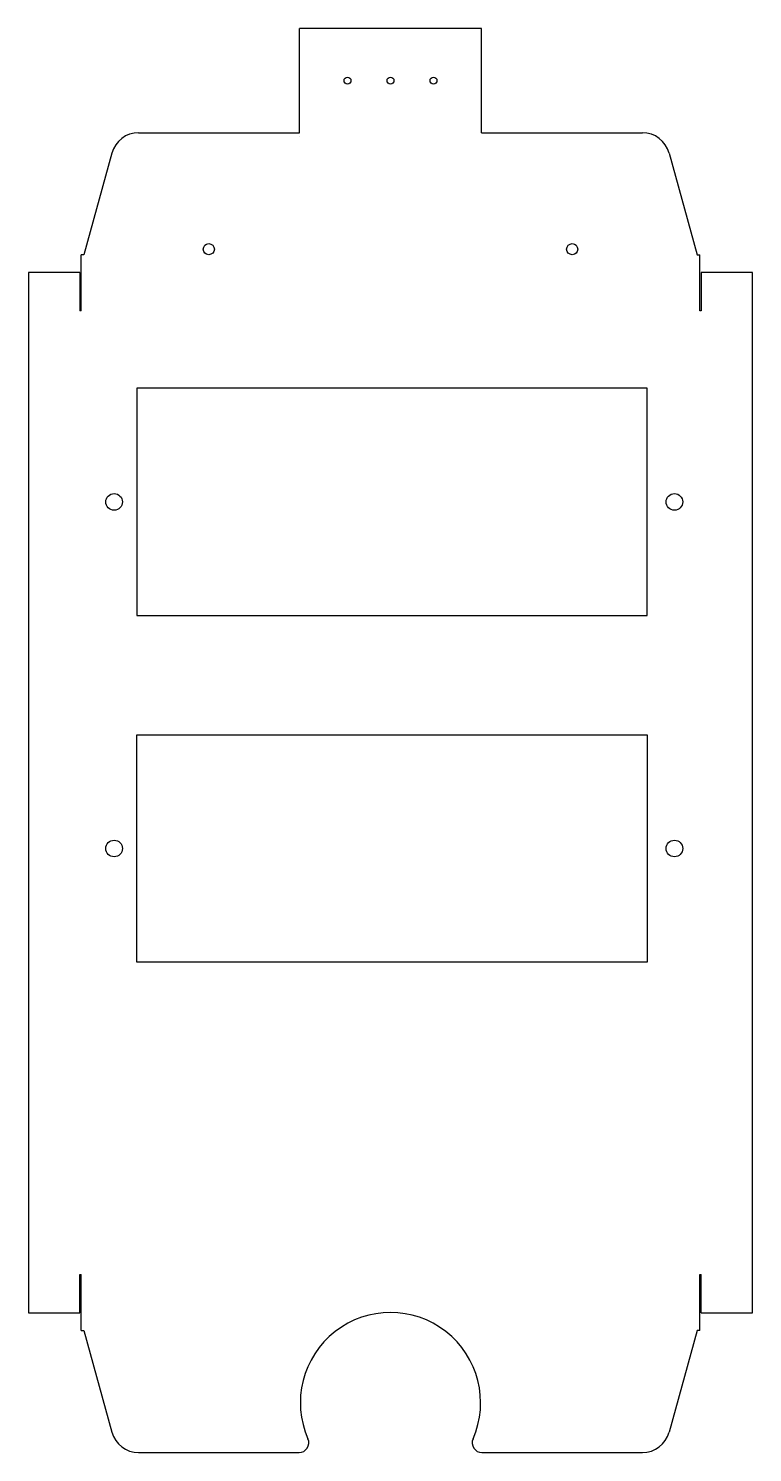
# Model space of a CAD drawing. Header units: millimetres. Extents: x 7 to 268, y -140 to 374.
import ezdxf

# ---------------------------------------------------------------- set-up
doc = ezdxf.new("R2010")
doc.units = ezdxf.units.MM
doc.layers.add('C06229-A', color=7, linetype='Continuous')
doc.layers.add('Default', color=7, linetype='Continuous')

msp = doc.modelspace()

# ---------------------------------------------------------------- linework, layer by layer
at = {"layer": 'C06229-A', "color": 7, "linetype": 'Continuous'}
for p, q in [((170.19, 373.64), (104.65, 373.64)), ((46.61, 336.04), (104.65, 336.04)), ((104.65, 334.84), (104.65, 334.84)), ((104.65, 334.84), (104.65, 334.84)), ((170.19, 336.04), (228.23, 336.04)), ((36.97, 328.69), (26.88, 292.04)), ((237.87, 328.69), (247.96, 292.04)), ((26.88, 292.04), (25.92, 292.04)), ((25.92, 273.04), (25.92, 292.04)), ((247.96, 292.04), (248.92, 292.04)), ((248.92, 273.04), (248.92, 292.04)), ((25.42, 285.64), (6.92, 285.64)), ((6.92, 285.64), (6.92, 271.84)), ((25.42, 285.64), (25.42, 271.84)), ((267.93, 285.64), (249.42, 285.64)), ((249.42, 285.64), (249.42, 271.84)), ((267.93, 271.84), (267.93, 285.64)), ((25.92, 273.04), (25.92, 273.03)), ((25.92, 271.83), (25.92, 273.03)), ((248.92, 273.03), (248.92, 273.04)), ((248.92, 271.83), (248.92, 273.03)), ((6.92, 271.83), (6.92, 271.84)), ((6.92, 271.83), (6.92, -75.76)), ((25.42, 271.84), (25.42, 271.83)), ((25.92, 271.83), (25.42, 271.83)), ((25.92, 271.83), (25.92, 271.83)), ((248.92, 271.83), (248.93, 271.83)), ((249.42, 271.83), (248.93, 271.83)), ((249.42, 271.83), (249.42, 271.84)), ((267.93, 271.84), (267.93, 271.83)), ((267.93, -75.76), (267.93, 271.83)), ((45.92, 243.89), (45.92, 161.89)), ((229.92, 243.89), (45.92, 243.89)), ((229.92, 161.89), (229.92, 243.89)), ((45.92, 161.89), (229.92, 161.89)), ((45.92, 36.89), (45.92, 118.89)), ((45.92, 118.89), (229.92, 118.89)), ((229.92, 118.89), (229.92, 36.89)), ((229.92, 36.89), (45.92, 36.89)), ((6.92, -75.76), (6.92, -75.76)), ((6.92, -75.76), (6.92, -89.56)), ((25.42, -75.76), (25.92, -75.76)), ((25.42, -75.76), (25.42, -75.76)), ((25.42, -89.56), (25.42, -75.76)), ((25.92, -76.96), (25.92, -75.76)), ((25.92, -75.76), (25.92, -75.76)), ((25.92, -76.96), (25.92, -76.97)), ((25.92, -95.97), (25.92, -76.97)), ((248.92, -76.96), (248.92, -75.76)), ((248.93, -75.76), (248.92, -75.76)), ((248.92, -76.96), (248.92, -76.97)), ((248.92, -95.97), (248.92, -76.97)), ((248.93, -75.76), (249.42, -75.76)), ((249.42, -75.76), (249.42, -75.76)), ((249.42, -89.56), (249.42, -75.76)), ((267.93, -75.76), (267.93, -75.76)), ((267.93, -89.56), (267.93, -75.76)), ((6.92, -89.56), (25.42, -89.56)), ((249.42, -89.56), (267.93, -89.56)), ((25.92, -95.97), (26.88, -95.97)), ((26.88, -95.97), (36.97, -132.62)), ((247.96, -95.97), (237.87, -132.62)), ((248.92, -95.97), (247.96, -95.97)), ((46.61, -139.96), (104.47, -139.96)), ((170.37, -139.96), (228.23, -139.96))]:
    msp.add_line(p, q, dxfattribs=at)
for centre, radius in [((121.92, 354.84), 1.25), ((137.42, 354.84), 1.25), ((152.92, 354.84), 1.25), ((71.92, 294.04), 2), ((202.92, 294.04), 2), ((37.78, 202.89), 3), ((239.78, 202.89), 3), ((37.78, 77.89), 3), ((239.78, 77.89), 3)]:
    msp.add_circle(centre, radius, dxfattribs=at)
for centre, radius, start, end in [((46.61, 326.04), 10, 90, 164.6102), ((228.23, 326.04), 10, 15.3898, 90), ((137.42, -121.97), 32.5, 336.2425, 203.7575), ((46.61, -129.96), 10, 195.3898, 270), ((228.23, -129.96), 10, 270, 344.6102), ((104.47, -136.46), 3.5, 270, 23.6649), ((170.37, -136.46), 3.5, 156.3351, 270)]:
    msp.add_arc(centre, radius, start, end, dxfattribs=at)
at = {"layer": 'Default', "color": 7, "linetype": 'Continuous'}
for p, q in [((104.65, 336.04), (104.65, 373.64)), ((170.19, 336.04), (170.19, 373.64))]:
    msp.add_line(p, q, dxfattribs=at)

doc.saveas('drawing.dxf')
